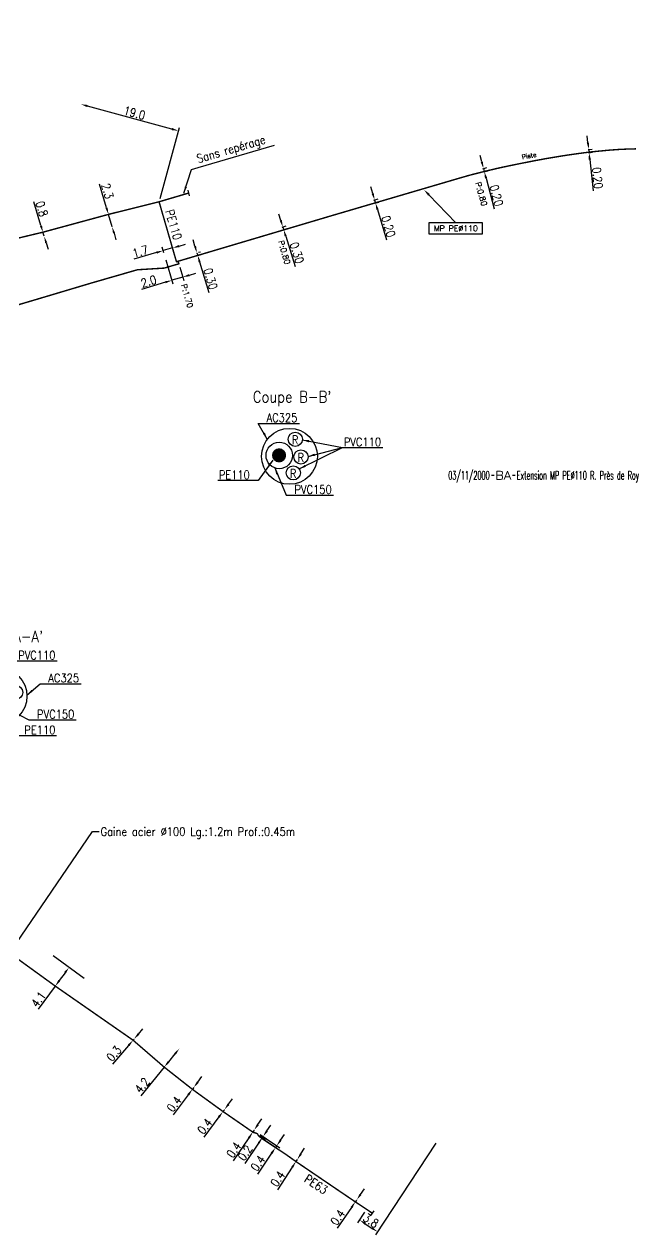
# Model space of a CAD drawing. Header units: millimetres. Extents: x 108000 to 109000, y 147000 to 148000.
# Drawn here: x 108626.6 to 108733.3, y 147555.3 to 147768.3 of the extents above; entities that cross this region are included whole.
import ezdxf
from ezdxf.enums import TextEntityAlignment as Align

# ---------------------------------------------------------------- set-up
doc = ezdxf.new("R2010")
doc.units = ezdxf.units.MM
doc.header["$PDMODE"] = 34
doc.layers.get('0').update_dxf_attribs({"linetype": 'CONTINUOUS'})
doc.layers.get('Defpoints').update_dxf_attribs({"linetype": 'CONTINUOUS'})
for name, color, linetype in [('G_120', 4, 'CONTINUOUS'), ('G_340', 7, 'CONTINUOUS'), ('G_400', 7, 'CONTINUOUS')]:
    doc.layers.add(name, color=color, linetype=linetype)
doc.styles.add('G_ROMANS', font='ROMANS.SHX', dxfattribs={"width": 0.75})
doc.styles.get("Standard").update_dxf_attribs({"font": 'romans.shx', "width": 0.85})
doc.linetypes.add('G_TYPB_PE', pattern='A,5,-0.3,["o",Standard,S=1.5,R=0,X=0,Y=-0.5],-1.65', length=6.95)
doc.dimstyles.get("Standard").update_dxf_attribs({"dimtxt": 1.5, "dimasz": 1.2, "dimexe": 0.625, "dimexo": 0.625, "dimgap": 0.25, "dimtad": 1, "dimdec": 1, "dimzin": 0, "dimdsep": 46, "dimtxsty": 'Standard', "dimcen": -0.5, "dimadec": 0, "dimazin": 0, "dimtfac": 1, "dimtdec": 1, "dimtmove": 0, "dimatfit": 3, "dimfxl": 0, "dimtolj": 1, "dimtzin": 0, "dimarcsym": 0})

# ---------------------------------------------------------------- blocks, each defined once
blk = doc.blocks.new('*D72')
at = {"layer": 'Defpoints', "color": 0, "linetype": 'Continuous', "transparency": 16777216}
for p in [(108671.39, 147732.35), (108671.48, 147731.86), (108672.27, 147732.11)]:
    blk.add_point(p, dxfattribs=at)
at = {"layer": 'G_120', "color": 0, "linetype": 'Continuous', "lineweight": -2, "transparency": 16777216}
for p, q in [((108671.76, 147733.73), (108671.4, 147734.87)), ((108671.98, 147732.54), (108672.71, 147732.77)), ((108672.07, 147732.05), (108672.86, 147732.3)), ((108672.12, 147732.58), (108672.27, 147732.11)), ((108672.63, 147730.97), (108674.31, 147725.64))]:
    blk.add_line(p, q, dxfattribs=at)
at = {"layer": 'G_120', "color": 0, "linetype": 'Continuous', "transparency": 16777216}
for points in [[(108671.95, 147733.79), (108671.57, 147733.67), (108672.12, 147732.58)], [(108672.82, 147731.03), (108672.44, 147730.91), (108672.27, 147732.11)]]:
    blk.add_solid(points, dxfattribs=at)
at = {"layer": 'G_120', "color": 0, "linetype": 'Continuous', "transparency": 16777216, "insert": (108674.6, 147728.03), "char_height": 1.5, "attachment_point": 5, "rotation": 287.5108}
blk.add_mtext('\\A1;0.30', dxfattribs=at)
blk = doc.blocks.new('*D73')
at = {"layer": 'Defpoints', "color": 0, "linetype": 'Continuous', "transparency": 16777216}
for p in [(108656.71, 147727.96), (108657, 147727.53), (108657.15, 147727.58)]:
    blk.add_point(p, dxfattribs=at)
at = {"layer": 'G_120', "color": 0, "linetype": 'Continuous', "lineweight": -2, "transparency": 16777216}
for p, q in [((108656.67, 147729.2), (108656.32, 147730.35)), ((108657.01, 147728.05), (108657.15, 147727.58)), ((108657.31, 147728.14), (108657.61, 147728.23)), ((108657.49, 147726.43), (108659.08, 147721.07)), ((108657.6, 147727.71), (108657.75, 147727.76))]:
    blk.add_line(p, q, dxfattribs=at)
at = {"layer": 'G_120', "color": 0, "linetype": 'Continuous', "transparency": 16777216}
for points in [[(108656.86, 147729.26), (108656.47, 147729.15), (108657.01, 147728.05)], [(108657.68, 147726.48), (108657.3, 147726.37), (108657.15, 147727.58)]]:
    blk.add_solid(points, dxfattribs=at)
at = {"layer": 'G_120', "color": 0, "linetype": 'Continuous', "transparency": 16777216, "insert": (108659.41, 147723.46), "char_height": 1.5, "attachment_point": 5, "rotation": 286.516}
blk.add_mtext('\\A1;0.30', dxfattribs=at)
blk = doc.blocks.new('*D74')
at = {"layer": 'Defpoints', "color": 0, "linetype": 'Continuous', "transparency": 16777216}
for p in [(108652.71, 147728.89), (108651.36, 147727.42), (108653.41, 147726.47)]:
    blk.add_point(p, dxfattribs=at)
at = {"layer": 'G_120', "color": 0, "linetype": 'Continuous', "lineweight": -2, "transparency": 16777216}
for p, q in [((108649.92, 147728.08), (108645.89, 147726.92)), ((108651.19, 147728.02), (108650.9, 147729.02)), ((108652.71, 147728.89), (108651.07, 147728.42)), ((108653.24, 147727.07), (108652.54, 147729.49)), ((108653.86, 147729.22), (108655.02, 147729.56))]:
    blk.add_line(p, q, dxfattribs=at)
at = {"layer": 'G_120', "color": 0, "linetype": 'Continuous', "transparency": 16777216}
for points in [[(108649.86, 147728.27), (108649.97, 147727.89), (108651.07, 147728.42)], [(108653.81, 147729.42), (108653.92, 147729.03), (108652.71, 147728.89)]]:
    blk.add_solid(points, dxfattribs=at)
at = {"layer": 'G_120', "color": 0, "linetype": 'Continuous', "transparency": 16777216, "insert": (108647.05, 147728.29), "char_height": 1.5, "attachment_point": 5, "rotation": 16.1405}
blk.add_mtext('\\A1;1.7', dxfattribs=at)
blk = doc.blocks.new('*D80')
at = {"layer": 'Defpoints', "color": 0, "linetype": 'Continuous', "transparency": 16777216}
for p in [(108725.2, 147746.15), (108725.28, 147745.59), (108725.99, 147745.67)]:
    blk.add_point(p, dxfattribs=at)
at = {"layer": 'G_120', "color": 0, "linetype": 'Continuous', "lineweight": -2, "transparency": 16777216}
for p, q in [((108725.8, 147747.42), (108725.67, 147748.61)), ((108725.82, 147746.21), (108726.55, 147746.29)), ((108725.91, 147745.66), (108726.61, 147745.73)), ((108725.93, 147746.22), (108725.99, 147745.67)), ((108726.12, 147744.47), (108726.72, 147738.92))]:
    blk.add_line(p, q, dxfattribs=at)
at = {"layer": 'G_120', "color": 0, "linetype": 'Continuous', "transparency": 16777216}
for points in [[(108726, 147747.44), (108725.6, 147747.4), (108725.93, 147746.22)], [(108726.32, 147744.49), (108725.92, 147744.45), (108725.99, 147745.67)]]:
    blk.add_solid(points, dxfattribs=at)
at = {"layer": 'G_120', "color": 0, "linetype": 'Continuous', "transparency": 16777216, "insert": (108727.48, 147741.21), "char_height": 1.5, "attachment_point": 5, "rotation": 276.1468}
blk.add_mtext('\\A1;0.20', dxfattribs=at)
blk = doc.blocks.new('*D81')
at = {"layer": 'Defpoints', "color": 0, "linetype": 'Continuous', "transparency": 16777216}
for p in [(108706.72, 147742.68), (108706.88, 147742.15), (108707.57, 147742.33)]:
    blk.add_point(p, dxfattribs=at)
at = {"layer": 'G_120', "color": 0, "linetype": 'Continuous', "lineweight": -2, "transparency": 16777216}
for p, q in [((108707.13, 147744.03), (108706.82, 147745.19)), ((108707.32, 147742.84), (108708.03, 147743.03)), ((108707.43, 147742.87), (108707.57, 147742.33)), ((108707.49, 147742.3), (108708.18, 147742.48)), ((108707.87, 147741.16), (108709.28, 147735.76))]:
    blk.add_line(p, q, dxfattribs=at)
at = {"layer": 'G_120', "color": 0, "linetype": 'Continuous', "transparency": 16777216}
for points in [[(108707.32, 147744.08), (108706.93, 147743.98), (108707.43, 147742.87)], [(108708.07, 147741.22), (108707.68, 147741.11), (108707.57, 147742.33)]]:
    blk.add_solid(points, dxfattribs=at)
at = {"layer": 'G_120', "color": 0, "linetype": 'Continuous', "transparency": 16777216, "insert": (108709.7, 147738.13), "char_height": 1.5, "attachment_point": 5, "rotation": 284.5956}
blk.add_mtext('\\A1;0.20', dxfattribs=at)
blk = doc.blocks.new('*D82')
at = {"layer": 'Defpoints', "color": 0, "linetype": 'Continuous', "transparency": 16777216}
for p in [(108687.55, 147737.11), (108687.68, 147736.58), (108688.43, 147736.8)]:
    blk.add_point(p, dxfattribs=at)
at = {"layer": 'G_120', "color": 0, "linetype": 'Continuous', "lineweight": -2, "transparency": 16777216}
for p, q in [((108687.93, 147738.48), (108687.58, 147739.63)), ((108688.15, 147737.29), (108688.87, 147737.51)), ((108688.27, 147737.33), (108688.43, 147736.8)), ((108688.28, 147736.76), (108689.03, 147736.98)), ((108688.77, 147735.65), (108690.37, 147730.3))]:
    blk.add_line(p, q, dxfattribs=at)
at = {"layer": 'G_120', "color": 0, "linetype": 'Continuous', "transparency": 16777216}
for points in [[(108688.12, 147738.53), (108687.73, 147738.42), (108688.27, 147737.33)], [(108688.96, 147735.71), (108688.58, 147735.59), (108688.43, 147736.8)]]:
    blk.add_solid(points, dxfattribs=at)
at = {"layer": 'G_120', "color": 0, "linetype": 'Continuous', "transparency": 16777216, "insert": (108690.7, 147732.69), "char_height": 1.5, "attachment_point": 5, "rotation": 286.6284}
blk.add_mtext('\\A1;0.20', dxfattribs=at)
blk = doc.blocks.new('GIS_MODF')
at = {"color": 0, "linetype": 'Continuous', "flags": 128}
for points in [[(-2.18, -0.01), (-1.68, -0.01)], [(1.52, -0.01), (2.02, -0.01)]]:
    blk.add_lwpolyline(points, dxfattribs=at)
at = {"color": 0, "linetype": 'Continuous', "width": 0.5}
blk.add_attdef('DATE', text='', height=1.5, dxfattribs=at).set_placement((-2.5, -0.8), align=Align.RIGHT)
at = {"color": 0, "linetype": 'Continuous', "width": 1.771291}
blk.add_attdef('USER', text='', height=1.5, dxfattribs=at).set_placement((-1.51, -0.8), (1.28, -0.8), align=Align.FIT)
at = {"color": 0, "linetype": 'Continuous', "width": 0.5}
blk.add_attdef('DESC', (2.29, -0.8), '', height=1.5, dxfattribs=at)
blk = doc.blocks.new('*D91')
at = {"layer": 'Defpoints', "color": 0, "linetype": 'Continuous', "transparency": 16777216}
for p in [(108634.52, 147602.32), (108634.52, 147602.32), (108632.09, 147599.02)]:
    blk.add_point(p, dxfattribs=at)
at = {"layer": 'G_120', "color": 0, "linetype": 'Continuous', "lineweight": -2, "transparency": 16777216}
for p, q in [((108633.81, 147601.36), (108632.8, 147599.99)), ((108632.09, 147599.02), (108629.1, 147594.97))]:
    blk.add_line(p, q, dxfattribs=at)
at = {"layer": 'G_120', "color": 0, "linetype": 'Continuous', "transparency": 16777216}
for points in [[(108633.65, 147601.48), (108633.97, 147601.24), (108634.52, 147602.32)], [(108632.64, 147600.11), (108632.96, 147599.87), (108632.09, 147599.02)]]:
    blk.add_solid(points, dxfattribs=at)
at = {"layer": 'G_120', "color": 0, "linetype": 'Continuous', "transparency": 16777216, "insert": (108629.12, 147596.69), "char_height": 1.5, "attachment_point": 5, "rotation": 53.5821}
blk.add_mtext('\\A1;4.1', dxfattribs=at)
blk = doc.blocks.new('*D92')
at = {"layer": 'Defpoints', "color": 0, "linetype": 'Continuous', "transparency": 16777216}
for p in [(108645.78, 147589.5), (108645.94, 147589.69), (108645.94, 147589.69)]:
    blk.add_point(p, dxfattribs=at)
at = {"layer": 'G_120', "color": 0, "linetype": 'Continuous', "lineweight": -2, "transparency": 16777216}
for p, q in [((108645.94, 147589.69), (108645.78, 147589.5)), ((108646.73, 147590.59), (108647.51, 147591.5)), ((108644.99, 147588.59), (108642.13, 147585.29))]:
    blk.add_line(p, q, dxfattribs=at)
at = {"layer": 'G_120', "color": 0, "linetype": 'Continuous', "transparency": 16777216}
for points in [[(108644.84, 147588.72), (108645.14, 147588.46), (108645.78, 147589.5)], [(108646.58, 147590.73), (108646.88, 147590.46), (108645.94, 147589.69)]]:
    blk.add_solid(points, dxfattribs=at)
at = {"layer": 'G_120', "color": 0, "linetype": 'Continuous', "transparency": 16777216, "insert": (108642.41, 147587.14), "char_height": 1.5, "attachment_point": 5, "rotation": 49.0921}
blk.add_mtext('\\A1;0.3', dxfattribs=at)
blk = doc.blocks.new('*D93')
at = {"layer": 'Defpoints', "color": 0, "linetype": 'Continuous', "transparency": 16777216}
for p in [(108653.91, 147588.02), (108653.91, 147588.02), (108651.26, 147584.76)]:
    blk.add_point(p, dxfattribs=at)
at = {"layer": 'G_120', "color": 0, "linetype": 'Continuous', "lineweight": -2, "transparency": 16777216}
for p, q in [((108653.15, 147587.09), (108652.02, 147585.69)), ((108651.26, 147584.76), (108647.15, 147579.69))]:
    blk.add_line(p, q, dxfattribs=at)
at = {"layer": 'G_120', "color": 0, "linetype": 'Continuous', "transparency": 16777216}
for points in [[(108653, 147587.21), (108653.31, 147586.96), (108653.91, 147588.02)], [(108651.86, 147585.82), (108652.17, 147585.56), (108651.26, 147584.76)]]:
    blk.add_solid(points, dxfattribs=at)
at = {"layer": 'G_120', "color": 0, "linetype": 'Continuous', "transparency": 16777216, "insert": (108647.37, 147581.55), "char_height": 1.5, "attachment_point": 5, "rotation": 50.9464}
blk.add_mtext('\\A1;4.2', dxfattribs=at)
blk = doc.blocks.new('G_340_07')
at = {"color": 0, "linetype": 'Continuous', "const_width": 0.25, "flags": 128}
blk.add_lwpolyline([(0, 0), (1.25, 0)], dxfattribs=at)
at = {"color": 0, "linetype": 'Continuous', "flags": 128}
blk.add_lwpolyline([(1.25, -0.5), (1.25, 0.5)], dxfattribs=at)
at = {"color": 0, "linetype": 'Continuous', "style": 'G_ROMANS', "width": 0.75, "flags": 3}
for tag, p in [('DEF_LEG', (0, -5)), ('DEF_COUP', (0, -7.5)), ('DEF_TYPE', (0, -10))]:
    blk.add_attdef(tag, text='', height=1.2, dxfattribs=at).set_placement(p, align=Align.MIDDLE)
blk = doc.blocks.new('*D100')
at = {"layer": 'Defpoints', "color": 0, "linetype": 'Continuous', "transparency": 16777216}
for p in [(108651.36, 147727.42), (108653.83, 147726.11), (108652.61, 147723.2)]:
    blk.add_point(p, dxfattribs=at)
at = {"layer": 'G_120', "color": 0, "linetype": 'Continuous', "lineweight": -2, "transparency": 16777216}
for p, q in [((108651.54, 147726.82), (108652.79, 147722.6)), ((108654.53, 147723.77), (108652.61, 147723.2)), ((108654.01, 147725.51), (108654.7, 147723.17)), ((108655.68, 147724.11), (108656.83, 147724.45)), ((108651.46, 147722.86), (108647.27, 147721.61))]:
    blk.add_line(p, q, dxfattribs=at)
at = {"layer": 'G_120', "color": 0, "linetype": 'Continuous', "transparency": 16777216}
for points in [[(108655.62, 147724.3), (108655.73, 147723.92), (108654.53, 147723.77)], [(108651.41, 147723.05), (108651.52, 147722.67), (108652.61, 147723.2)]]:
    blk.add_solid(points, dxfattribs=at)
at = {"layer": 'G_120', "color": 0, "linetype": 'Continuous', "transparency": 16777216, "insert": (108648.51, 147723.02), "char_height": 1.5, "attachment_point": 5, "rotation": 16.5477}
blk.add_mtext('\\A1;2.0', dxfattribs=at)
blk = doc.blocks.new('*D151')
at = {"layer": 'Defpoints', "color": 0, "linetype": 'Continuous', "transparency": 16777216}
for p in [(108699.37, 147571.89), (108686.85, 147559.75), (108688.8, 147555.79)]:
    blk.add_point(p, dxfattribs=at)
at = {"layer": 'G_340', "color": 0, "linetype": 'Continuous', "lineweight": -2, "transparency": 16777216}
for p, q in [((108699.03, 147571.37), (108688.45, 147555.26)), ((108686.51, 147559.23), (108685.28, 147557.35)), ((108686.62, 147557.21), (108687.79, 147556.44))]:
    blk.add_line(p, q, dxfattribs=at)
at = {"layer": 'G_340', "color": 0, "linetype": 'Continuous', "transparency": 16777216}
for points in [[(108686.73, 147557.38), (108686.51, 147557.05), (108685.62, 147557.87)], [(108687.9, 147556.61), (108687.68, 147556.28), (108688.8, 147555.79)]]:
    blk.add_solid(points, dxfattribs=at)
at = {"layer": 'G_340', "color": 0, "linetype": 'Continuous', "transparency": 16777216, "insert": (108687.61, 147557.76), "char_height": 1.5, "attachment_point": 5, "rotation": 326.7064}
blk.add_mtext('\\A1;3.8', dxfattribs=at)
blk = doc.blocks.new('*D152')
at = {"layer": 'Defpoints', "color": 0, "linetype": 'Continuous', "transparency": 16777216}
for p in [(108684.88, 147561.05), (108685.11, 147561.38), (108685.11, 147561.38)]:
    blk.add_point(p, dxfattribs=at)
at = {"layer": 'G_120', "color": 0, "linetype": 'Continuous', "lineweight": -2, "transparency": 16777216}
for p, q in [((108685.8, 147562.36), (108686.48, 147563.35)), ((108684.2, 147560.06), (108681.67, 147556.42)), ((108685.11, 147561.38), (108684.88, 147561.05))]:
    blk.add_line(p, q, dxfattribs=at)
at = {"layer": 'G_120', "color": 0, "linetype": 'Continuous', "transparency": 16777216}
for points in [[(108685.63, 147562.47), (108685.96, 147562.25), (108685.11, 147561.38)], [(108684.03, 147560.18), (108684.36, 147559.95), (108684.88, 147561.05)]]:
    blk.add_solid(points, dxfattribs=at)
at = {"layer": 'G_120', "color": 0, "linetype": 'Continuous', "transparency": 16777216, "insert": (108681.77, 147558.32), "char_height": 1.5, "attachment_point": 5, "rotation": 55.189}
blk.add_mtext('\\A1;0.4', dxfattribs=at)
blk = doc.blocks.new('*D153')
at = {"layer": 'Defpoints', "color": 0, "linetype": 'Continuous', "transparency": 16777216}
for p in [(108674.65, 147568.49), (108674.65, 147568.49), (108674.43, 147568.15)]:
    blk.add_point(p, dxfattribs=at)
at = {"layer": 'G_120', "color": 0, "linetype": 'Continuous', "lineweight": -2, "transparency": 16777216}
for p, q in [((108675.3, 147569.49), (108675.96, 147570.49)), ((108674.65, 147568.49), (108674.43, 147568.15)), ((108673.77, 147567.15), (108671.17, 147563.2))]:
    blk.add_line(p, q, dxfattribs=at)
at = {"layer": 'G_120', "color": 0, "linetype": 'Continuous', "transparency": 16777216}
for points in [[(108675.14, 147569.6), (108675.47, 147569.38), (108674.65, 147568.49)], [(108673.6, 147567.26), (108673.93, 147567.04), (108674.43, 147568.15)]]:
    blk.add_solid(points, dxfattribs=at)
at = {"layer": 'G_120', "color": 0, "linetype": 'Continuous', "transparency": 16777216, "insert": (108671.23, 147565.1), "char_height": 1.5, "attachment_point": 5, "rotation": 56.7064}
blk.add_mtext('\\A1;0.4', dxfattribs=at)
blk = doc.blocks.new('*D154')
at = {"layer": 'Defpoints', "color": 0, "linetype": 'Continuous', "transparency": 16777216}
for p in [(108667.53, 147573.09), (108667.64, 147573.25), (108668.65, 147572.56)]:
    blk.add_point(p, dxfattribs=at)
at = {"layer": 'G_120', "color": 0, "linetype": 'Continuous', "lineweight": -2, "transparency": 16777216}
for p, q in [((108668.05, 147572.73), (108669.06, 147572.05)), ((108668.16, 147572.9), (108669.17, 147572.21)), ((108668.65, 147572.56), (108668.54, 147572.4)), ((108669.33, 147573.56), (108670, 147574.55)), ((108667.86, 147571.41), (108665.41, 147567.79))]:
    blk.add_line(p, q, dxfattribs=at)
at = {"layer": 'G_120', "color": 0, "linetype": 'Continuous', "transparency": 16777216}
for points in [[(108669.16, 147573.67), (108669.49, 147573.44), (108668.65, 147572.56)], [(108667.7, 147571.52), (108668.03, 147571.29), (108668.54, 147572.4)]]:
    blk.add_solid(points, dxfattribs=at)
at = {"layer": 'G_120', "color": 0, "linetype": 'Continuous', "transparency": 16777216, "insert": (108665.47, 147569.67), "char_height": 1.5, "attachment_point": 5, "rotation": 55.7628}
blk.add_mtext('\\A1;0.2', dxfattribs=at)
blk = doc.blocks.new('*D155')
at = {"layer": 'Defpoints', "color": 0, "linetype": 'Continuous', "transparency": 16777216}
for p in [(108666.84, 147573.33), (108667.06, 147573.65), (108667.06, 147573.65)]:
    blk.add_point(p, dxfattribs=at)
at = {"layer": 'G_120', "color": 0, "linetype": 'Continuous', "lineweight": -2, "transparency": 16777216}
for p, q in [((108667.73, 147574.64), (108668.41, 147575.64)), ((108667.06, 147573.65), (108666.84, 147573.33)), ((108666.16, 147572.34), (108663.41, 147568.29))]:
    blk.add_line(p, q, dxfattribs=at)
at = {"layer": 'G_120', "color": 0, "linetype": 'Continuous', "transparency": 16777216}
for points in [[(108667.57, 147574.76), (108667.9, 147574.53), (108667.06, 147573.65)], [(108665.99, 147572.45), (108666.33, 147572.22), (108666.84, 147573.33)]]:
    blk.add_solid(points, dxfattribs=at)
at = {"layer": 'G_120', "color": 0, "linetype": 'Continuous', "transparency": 16777216, "insert": (108663.49, 147570.19), "char_height": 1.5, "attachment_point": 5, "rotation": 55.7612}
blk.add_mtext('\\A1;0.4', dxfattribs=at)
blk = doc.blocks.new('*D156')
at = {"layer": 'Defpoints', "color": 0, "linetype": 'Continuous', "transparency": 16777216}
for p in [(108667.99, 147572.53), (108668.22, 147572.86), (108671.05, 147570.93)]:
    blk.add_point(p, dxfattribs=at)
at = {"layer": 'G_120', "color": 0, "linetype": 'Continuous', "lineweight": -2, "transparency": 16777216}
for p, q in [((108668.74, 147572.51), (108671.57, 147570.58)), ((108671.73, 147571.92), (108672.41, 147572.91)), ((108668.51, 147572.18), (108671.35, 147570.25)), ((108671.05, 147570.93), (108670.83, 147570.6)), ((108670.15, 147569.61), (108667.66, 147565.94))]:
    blk.add_line(p, q, dxfattribs=at)
at = {"layer": 'G_120', "color": 0, "linetype": 'Continuous', "transparency": 16777216}
for points in [[(108669.99, 147569.72), (108670.32, 147569.49), (108670.83, 147570.6)], [(108671.56, 147572.03), (108671.9, 147571.81), (108671.05, 147570.93)]]:
    blk.add_solid(points, dxfattribs=at)
at = {"layer": 'G_120', "color": 0, "linetype": 'Continuous', "transparency": 16777216, "insert": (108667.74, 147567.84), "char_height": 1.5, "attachment_point": 5, "rotation": 55.7628}
blk.add_mtext('\\A1;0.4', dxfattribs=at)
blk = doc.blocks.new('*D157')
at = {"layer": 'Defpoints', "color": 0, "linetype": 'Continuous', "transparency": 16777216}
for p in [(108656.45, 147581.18), (108656.45, 147581.18), (108656.21, 147580.86)]:
    blk.add_point(p, dxfattribs=at)
at = {"layer": 'G_120', "color": 0, "linetype": 'Continuous', "lineweight": -2, "transparency": 16777216}
for p, q in [((108657.17, 147582.14), (108657.9, 147583.09)), ((108656.45, 147581.18), (108656.21, 147580.86)), ((108655.49, 147579.9), (108652.82, 147576.37))]:
    blk.add_line(p, q, dxfattribs=at)
at = {"layer": 'G_120', "color": 0, "linetype": 'Continuous', "transparency": 16777216}
for points in [[(108657.01, 147582.26), (108657.33, 147582.02), (108656.45, 147581.18)], [(108655.33, 147580.02), (108655.65, 147579.78), (108656.21, 147580.86)]]:
    blk.add_solid(points, dxfattribs=at)
at = {"layer": 'G_120', "color": 0, "linetype": 'Continuous', "transparency": 16777216, "insert": (108652.99, 147578.26), "char_height": 1.5, "attachment_point": 5, "rotation": 52.9384}
blk.add_mtext('\\A1;0.4', dxfattribs=at)
blk = doc.blocks.new('*D158')
at = {"layer": 'Defpoints', "color": 0, "linetype": 'Continuous', "transparency": 16777216}
for p in [(108661.59, 147576.95), (108661.84, 147577.27), (108661.84, 147577.27)]:
    blk.add_point(p, dxfattribs=at)
at = {"layer": 'G_120', "color": 0, "linetype": 'Continuous', "lineweight": -2, "transparency": 16777216}
for p, q in [((108662.56, 147578.22), (108663.28, 147579.18)), ((108661.84, 147577.27), (108661.59, 147576.95)), ((108660.87, 147575.99), (108658.2, 147572.45))]:
    blk.add_line(p, q, dxfattribs=at)
at = {"layer": 'G_120', "color": 0, "linetype": 'Continuous', "transparency": 16777216}
for points in [[(108660.71, 147576.11), (108661.03, 147575.87), (108661.59, 147576.95)], [(108662.4, 147578.34), (108662.72, 147578.1), (108661.84, 147577.27)]]:
    blk.add_solid(points, dxfattribs=at)
at = {"layer": 'G_120', "color": 0, "linetype": 'Continuous', "transparency": 16777216, "insert": (108658.38, 147574.35), "char_height": 1.5, "attachment_point": 5, "rotation": 52.9384}
blk.add_mtext('\\A1;0.4', dxfattribs=at)
blk = doc.blocks.new('*D357')
at = {"layer": 'Defpoints', "color": 0, "linetype": 'Continuous', "transparency": 16777216}
for p in [(108641.45, 147734.8), (108642.09, 147732.64), (108642.09, 147732.64)]:
    blk.add_point(p, dxfattribs=at)
at = {"layer": 'G_120', "color": 0, "linetype": 'Continuous', "lineweight": -2, "transparency": 16777216}
for p, q in [((108641.11, 147735.95), (108639.87, 147740.14)), ((108642.09, 147732.64), (108641.45, 147734.8)), ((108642.43, 147731.49), (108642.77, 147730.34))]:
    blk.add_line(p, q, dxfattribs=at)
at = {"layer": 'G_120', "color": 0, "linetype": 'Continuous', "transparency": 16777216}
for points in [[(108641.3, 147736.01), (108640.92, 147735.89), (108641.45, 147734.8)], [(108642.62, 147731.55), (108642.24, 147731.43), (108642.09, 147732.64)]]:
    blk.add_solid(points, dxfattribs=at)
at = {"layer": 'G_120', "color": 0, "linetype": 'Continuous', "transparency": 16777216, "insert": (108641.27, 147738.9), "char_height": 1.5, "attachment_point": 5, "rotation": 286.5012}
blk.add_mtext('\\A1;2.3', dxfattribs=at)
blk = doc.blocks.new('*D358')
at = {"layer": 'Defpoints', "color": 0, "linetype": 'Continuous', "transparency": 16777216}
for p in [(108636.6, 147754.18), (108636.6, 147754.18), (108650.35, 147737.02)]:
    blk.add_point(p, dxfattribs=at)
at = {"layer": 'G_120', "color": 0, "linetype": 'Continuous', "lineweight": -2, "transparency": 16777216}
for p, q in [((108652.6, 147749.82), (108637.76, 147753.87)), ((108650.52, 147737.62), (108653.92, 147750.11))]:
    blk.add_line(p, q, dxfattribs=at)
at = {"layer": 'G_120', "color": 0, "linetype": 'Continuous', "transparency": 16777216}
for points in [[(108637.81, 147754.06), (108637.71, 147753.67), (108636.6, 147754.18)], [(108652.65, 147750.01), (108652.55, 147749.63), (108653.76, 147749.5)]]:
    blk.add_solid(points, dxfattribs=at)
at = {"layer": 'G_120', "color": 0, "linetype": 'Continuous', "transparency": 16777216, "insert": (108646.03, 147752.65), "char_height": 1.5, "attachment_point": 5, "rotation": 344.7449}
blk.add_mtext('\\A1;19.0', dxfattribs=at)
blk = doc.blocks.new('*D361')
at = {"layer": 'Defpoints', "color": 0, "linetype": 'Continuous', "transparency": 16777216}
for p in [(108629.92, 147731.67), (108630.14, 147730.95), (108630.14, 147730.95)]:
    blk.add_point(p, dxfattribs=at)
at = {"layer": 'G_120', "color": 0, "linetype": 'Continuous', "lineweight": -2, "transparency": 16777216}
for p, q in [((108629.57, 147732.82), (108628.29, 147737)), ((108630.14, 147730.95), (108629.92, 147731.67)), ((108630.49, 147729.8), (108630.84, 147728.66))]:
    blk.add_line(p, q, dxfattribs=at)
at = {"layer": 'G_120', "color": 0, "linetype": 'Continuous', "transparency": 16777216}
for points in [[(108629.76, 147732.87), (108629.38, 147732.76), (108629.92, 147731.67)], [(108630.68, 147729.86), (108630.3, 147729.75), (108630.14, 147730.95)]]:
    blk.add_solid(points, dxfattribs=at)
at = {"layer": 'G_120', "color": 0, "linetype": 'Continuous', "transparency": 16777216, "insert": (108629.71, 147735.77), "char_height": 1.5, "attachment_point": 5, "rotation": 287.058}
blk.add_mtext('\\A1;0.8', dxfattribs=at)
blk = doc.blocks.new("CoupeBB'")
at = {"layer": 'G_120', "linetype": 'Continuous'}
blk.add_hatch(color=256, dxfattribs=at).paths.add_polyline_path([(108577.26, 147763.92, 1), (108577.26, 147761.42, 1)])
at = {"layer": 'G_400'}
for centre, radius in [((108579.09, 147762.5), 4.92), ((108580.11, 147765.51), 1.25), ((108577.3, 147762.66), 2.33), ((108581.11, 147762.4), 1.25), ((108579.76, 147759.59), 1.25)]:
    blk.add_circle(centre, radius, dxfattribs=at)
at = {"layer": 'G_120', "linetype": 'Continuous', "insert": (108572.12, 147758.5), "char_height": 1.5, "attachment_point": 9}
blk.add_mtext('\\A1;PE110', dxfattribs=at)
at = {"layer": 'G_400', "linetype": 'Continuous', "width": 0.85}
blk.add_text("Coupe B-B'", height=2, dxfattribs=at).set_placement((108579.56, 147772.97), align=Align.MIDDLE_CENTER)
for p in [(108579.52, 147764.65), (108580.52, 147761.54), (108579.17, 147758.72)]:
    blk.add_text('R', height=1.5, dxfattribs=at).set_placement(p)
at = {"layer": 'G_400', "linetype": 'Continuous', "char_height": 1.5, "attachment_point": 7}
for s, insert in [('\\A1;AC325', (108575.06, 147768.54)), ('\\A1;PVC110', (108588.65, 147764.28)), ('\\A1;PVC150', (108579.96, 147755.92))]:
    blk.add_mtext(s, dxfattribs=dict(at, insert=insert))
at = {"layer": 'G_120', "linetype": 'Continuous', "annotation_type": 0, "has_hookline": 1, "hookline_direction": 1, "text_width": 5.65}
blk.add_leader([(108576.17, 147761.83), (108573.57, 147758.25), (108572.37, 147758.25)], dimstyle='Standard', dxfattribs=at)
at = {"layer": 'G_400', "linetype": 'Continuous', "annotation_type": 0, "has_hookline": 1, "hookline_direction": 0}
for points, text_width in [([(108575.19, 147765.51), (108573.61, 147768.29), (108574.81, 147768.29)], 5.77), ([(108581.35, 147765.38), (108588.4, 147764.03)], 6.86), ([(108576.49, 147760.47), (108578.51, 147755.67), (108579.71, 147755.67)], 6.86)]:
    blk.add_leader(points, dimstyle='Standard', dxfattribs=dict(at, text_width=text_width))
at = {"layer": 'G_400', "linetype": 'Continuous'}
for points in [[(108580.8, 147760.28), (108588.4, 147764.03)], [(108582.36, 147762.49), (108588.4, 147764.03)]]:
    blk.add_leader(points, dimstyle='Standard', dxfattribs=at)
blk = doc.blocks.new("coupeAA'")
at = {"layer": 'G_120', "linetype": 'G_TYPB_PE'}
blk.add_hatch(color=256, dxfattribs=at).paths.add_polyline_path([(108466.83, 147641.89, 1), (108469.33, 147641.89, 1)])
at = {"layer": 'G_400'}
for centre, radius in [((108468.25, 147643.72), 4.92), ((108468.35, 147645.75), 1.25), ((108465.24, 147644.74), 1.25), ((108471.17, 147644.39), 1.25), ((108468.09, 147641.93), 2.33)]:
    blk.add_circle(centre, radius, dxfattribs=at)
at = {"layer": 'G_120', "linetype": 'Continuous', "insert": (108472.7, 147637.03), "char_height": 1.5, "attachment_point": 7}
blk.add_mtext('\\A1;PE110', dxfattribs=at)
at = {"layer": 'G_400', "linetype": 'Continuous', "width": 0.85}
blk.add_text("Coupe A-A'", height=2, dxfattribs=at).set_placement((108469.32, 147654.22), align=Align.MIDDLE_CENTER)
for p in [(108464.65, 147643.87), (108467.76, 147644.88), (108470.58, 147643.53)]:
    blk.add_text('R', height=1.5, dxfattribs=at).set_placement(p)
at = {"layer": 'G_400', "linetype": 'Continuous', "char_height": 1.5, "attachment_point": 7}
for s, insert in [('\\A1;PVC110', (108471.63, 147650.18)), ('\\A1;AC325', (108476.93, 147646.17)), ('\\A1;PVC150', (108474.94, 147639.79))]:
    blk.add_mtext(s, dxfattribs=dict(at, insert=insert))
at = {"layer": 'G_120', "linetype": 'Continuous', "annotation_type": 0, "has_hookline": 1, "hookline_direction": 0, "text_width": 5.65}
blk.add_leader([(108468.79, 147640.8), (108471.25, 147636.78), (108472.45, 147636.78)], dimstyle='Standard', dxfattribs=at)
at = {"layer": 'G_400', "linetype": 'Continuous', "annotation_type": 0, "has_hookline": 1, "hookline_direction": 0}
for points, text_width in [([(108465.62, 147645.93), (108470.18, 147649.93), (108471.38, 147649.93)], 6.86), ([(108473.17, 147643.89), (108475.48, 147645.92), (108476.68, 147645.92)], 5.77), ([(108470.31, 147641.22), (108473.49, 147639.54), (108474.69, 147639.54)], 6.86)]:
    blk.add_leader(points, dimstyle='Standard', dxfattribs=dict(at, text_width=text_width))
at = {"layer": 'G_400', "linetype": 'Continuous'}
for points in [[(108469.15, 147646.71), (108470.18, 147649.93)], [(108471.24, 147645.64), (108470.18, 147649.93)]]:
    blk.add_leader(points, dimstyle='Standard', dxfattribs=at)

msp = doc.modelspace()

# ---------------------------------------------------------------- linework, layer by layer
at = {"layer": 'G_120', "linetype": 'G_TYPB_PE', "const_width": 0.25, "flags": 128}
for points in [[(108438, 147768.14), (108438, 147768.14), (108441.98, 147766.89), (108446.81, 147765.46), (108456.99, 147762.6), (108473.24, 147757.92), (108488.27, 147753.61), (108508.14, 147748.3), (108535.08, 147740.41), (108548.04, 147736.79), (108552.52, 147735.52), (108563.43, 147732.42), (108578.57, 147728.48), (108594.68, 147726.34), (108601.45, 147726.74), (108602.2, 147726.78), (108602.51, 147726.77), (108611.1, 147727.16), (108629.92, 147731.67), (108641.45, 147734.8), (108650.35, 147737.02), (108654.39, 147738.21)], [(108844.23, 147677.76), (108843.56, 147678.65), (108843.03, 147679.36), (108843.03, 147679.36), (108837.99, 147685.45), (108826.49, 147694.12), (108823.83, 147696.37), (108821.47, 147698.26), (108818.02, 147700.86), (108797.58, 147716.78), (108790.51, 147722.16), (108783.83, 147727.21), (108783.73, 147727.28), (108783.67, 147727.33), (108783.61, 147727.38), (108783.55, 147727.42), (108783.53, 147727.44), (108783.43, 147727.52), (108783.41, 147727.54), (108783.37, 147727.56), (108783.23, 147727.66), (108782.44, 147728.25), (108781.64, 147728.84), (108780.86, 147729.43), (108780.07, 147730), (108779.26, 147730.57), (108778.46, 147731.12), (108777.64, 147731.68), (108776.83, 147732.24), (108776.01, 147732.78), (108775.19, 147733.34), (108773.43, 147734.47), (108771.65, 147735.58), (108769.86, 147736.66), (108768.05, 147737.69), (108766.22, 147738.69), (108764.37, 147739.62), (108762.5, 147740.53), (108760.61, 147741.35), (108758.69, 147742.13), (108756.76, 147742.85), (108756.08, 147743.08), (108755.4, 147743.31), (108754.72, 147743.52), (108754.03, 147743.71), (108753.32, 147743.92), (108752.63, 147744.12), (108751.94, 147744.29), (108751.24, 147744.46), (108750.52, 147744.63), (108749.82, 147744.8), (108748.48, 147745.08), (108747.11, 147745.34), (108745.75, 147745.56), (108744.39, 147745.76), (108743.02, 147745.93), (108741.64, 147746.07), (108740.27, 147746.19), (108738.89, 147746.27), (108737.5, 147746.33), (108736.13, 147746.36), (108734.47, 147746.34), (108732.81, 147746.3), (108731.15, 147746.22), (108729.5, 147746.1), (108727.82, 147745.94), (108726.17, 147745.78), (108724.51, 147745.56), (108722.85, 147745.33), (108721.19, 147745.08), (108719.53, 147744.8), (108718.97, 147744.71), (108718.42, 147744.62), (108717.86, 147744.51), (108717.3, 147744.41), (108716.76, 147744.31), (108716.19, 147744.2), (108715.07, 147743.98), (108714.51, 147743.87), (108713.96, 147743.76), (108712.91, 147743.55), (108711.85, 147743.33), (108710.81, 147743.11), (108709.77, 147742.88), (108708.73, 147742.63), (108707.69, 147742.39), (108706.66, 147742.12), (108705.62, 147741.86), (108704.61, 147741.59), (108703.09, 147741.15), (108703.09, 147741.15), (108703.09, 147741.15), (108703.09, 147741.15), (108703.09, 147741.15), (108703.09, 147741.15), (108703.09, 147741.15), (108680.86, 147734.62), (108653.41, 147726.47), (108650.35, 147737.02), (108650.35, 147737.02)], [(108653.7, 147726.55), (108653.83, 147726.11), (108653.83, 147726.11), (108653.83, 147726.11), (108653.2, 147725.92), (108652.67, 147725.77), (108651.73, 147725.49), (108651.24, 147725.35), (108651.24, 147725.35), (108646.54, 147725.06), (108646.54, 147725.06), (108638.42, 147722.72), (108630.72, 147720.42), (108625.4, 147718.84), (108621.66, 147717.93), (108614.63, 147716.84), (108609.59, 147716.39), (108603.53, 147716.12), (108598.09, 147716.24), (108593.23, 147716.35), (108588.97, 147716.69), (108586.32, 147716.9), (108583.5, 147717.3)]]:
    msp.add_lwpolyline(points, dxfattribs=at)
at = {"layer": 'G_120', "linetype": 'Continuous'}
msp.add_lwpolyline([(108697.83, 147738.24), (108702.53, 147733.32)], dxfattribs=at)
msp.add_lwpolyline([(108707.25, 147733.32), (108697.8, 147733.32), (108697.8, 147731.38), (108707.25, 147731.38)], close=True, dxfattribs=at)
at = {"layer": 'G_120', "linetype": 'G_TYPB_PE', "flags": 128}
msp.add_lwpolyline([(108558.53, 147649.22, 0.25, 0.25, 0), (108563.78, 147645.57, 0.25, 0.25, 0), (108571.92, 147640.12, 0.25, 0.25, 0), (108571.92, 147640.12, 0.25, 0.25, 0), (108577.86, 147636.6, 0.25, 0.25, 0), (108585.61, 147631.33, 0.25, 0.25, 0), (108585.73, 147630.28, 0.25, 0.25, 0), (108589.74, 147627.44, 0.25, 0.25, 0), (108590.94, 147627.79, 0.25, 0.25, 0), (108602.89, 147619.67, 0.25, 0.25, 0), (108616.28, 147610.47, 0.25, 0.25, 0), (108632.09, 147599.02, 0.25, 0.25, 0), (108645.78, 147589.5, 0.25, 0.25, 0), (108651.26, 147584.76, 0.25, 0.25, 0), (108656.21, 147580.86, 0.25, 0.25, 0), (108661.6, 147576.95, 0.25, 0.25, 0), (108666.84, 147573.33, 0.25, 0.25, 0), (108666.84, 147573.33, 0, 0, 0)], format="xyseb", dxfattribs=at)
at = {"layer": 'G_120', "color": 4, "linetype": 'Continuous', "flags": 128}
msp.add_lwpolyline([(108637.2, 147600.34), (108631.74, 147604.37)], dxfattribs=at)
at = {"layer": 'G_120', "linetype": 'G_TYPB_PE', "const_width": 0.25, "flags": 128}
msp.add_lwpolyline([(108666.84, 147573.33), (108666.84, 147573.33, 1.423082), (108666.84, 147573.33, 0.101807), (108667.04, 147573.25, 0.215316), (108667.04, 147573.25, -35.520348), (108667.04, 147573.25, -0.071722), (108667.53, 147573.09, -0.118432), (108667.53, 147573.09, -0.147872), (108667.75, 147572.88, 0.161669), (108668.01, 147572.52), (108672.65, 147569.41), (108674.43, 147568.15), (108684.88, 147561.05), (108686.85, 147559.75)], format="xyb", dxfattribs=at)
at = {"layer": 'G_120', "linetype": 'Continuous'}
msp.add_solid([(108697.68, 147738.09), (108696.96, 147739.14), (108697.98, 147738.38)], dxfattribs=at)

# ---------------------------------------------------------------- block references
at = {"layer": 'G_120', "color": 7, "linetype": 'Continuous'}
for name, p in [("CoupeBB'", (94.2, -70.27)), ("coupeAA'", (153.94, 6.31))]:
    msp.add_blockref(name, p, dxfattribs=at)
ref = msp.add_blockref('GIS_MODF', (108711, 147688.94), dxfattribs=at)
ref.add_attrib('DATE', '03/11/2000', dxfattribs={"layer": '0', "color": 0, "linetype": 'Continuous', "height": 1.5, "width": 0.5}).set_placement((108708.5, 147688.14), align=Align.RIGHT)
ref.add_attrib('USER', 'BA', dxfattribs={"layer": '0', "color": 0, "linetype": 'Continuous', "height": 1.5, "width": 1.025485}).set_placement((108709.49, 147688.14), (108712.28, 147688.14), align=Align.FIT)
ref.add_attrib('DESC', 'Extension MP PE%%C110 R. Près de Roy', (108713.29, 147688.14), dxfattribs={"layer": '0', "color": 0, "linetype": 'Continuous', "height": 1.5, "width": 0.5})
at = {"layer": 'G_340'}
for p, rotation in [((108654.39, 147738.21), 16.42148539545247), ((108686.85, 147559.75), 325.545101778764)]:
    msp.add_blockref('G_340_07', p, dxfattribs=dict(at, rotation=rotation))

# ---------------------------------------------------------------- texts
at = {"layer": 'G_120', "linetype": 'Continuous'}
for s, height, rotation, p in [('Piste', 0.79, 10.0652, (108715.45, 147745.13)), ('P:0.80', 1, 286.0268, (108707.03, 147738.4)), ('P:0.80', 1, 286.0268, (108672.39, 147728.12)), ('P:1.70', 1, 286.0268, (108655.28, 147720.47))]:
    msp.add_text(s, height=height, rotation=rotation, dxfattribs=at).set_placement(p, align=Align.MIDDLE)
at = {"layer": 'G_120', "linetype": 'Continuous', "width": 0.85}
msp.add_text('PE110', height=1.5, rotation=286.1685, dxfattribs=at).set_placement((108651.42, 147735.41))
at = {"layer": 'G_120', "linetype": 'Continuous'}
msp.add_text('MP PE%%C110', height=1, dxfattribs=at).set_placement((108702.56, 147732.34), align=Align.MIDDLE)
at = {"layer": 'G_120', "linetype": 'Continuous', "width": 0.85}
msp.add_text('PE63', height=1.5, rotation=326.4121, dxfattribs=at).set_placement((108676.14, 147565.35), align=Align.MIDDLE_LEFT)
at = {"layer": 'G_340', "linetype": 'Continuous', "insert": (108657.38, 147743.34), "char_height": 1.5, "attachment_point": 7, "rotation": 16.3678}
msp.add_mtext('\\A1;Sans repérage', dxfattribs=at)
at = {"layer": 'G_400', "linetype": 'Continuous', "insert": (108640.07, 147626.95), "char_height": 1.5, "attachment_point": 1}
msp.add_mtext('\\A1;Gaine acier %%c100 Lg.:1.2m Prof.:0.45m', dxfattribs=at)

# ---------------------------------------------------------------- dimensions: what is measured, and where the dimension line sits
at = {"layer": 'G_120', "linetype": 'Continuous'}
for base, p1, p2, angle, text, picture, middle in [((108636.6, 147754.18), (108650.35, 147737.02), (108636.6, 147754.18), 344.7449, '19.0', '*D358', (108645.77, 147751.68)), ((108725.99, 147745.67), (108725.2, 147746.15), (108725.28, 147745.59), 276.1468, '0.20', '*D80', (108726.48, 147741.1)), ((108707.57, 147742.33), (108706.72, 147742.68), (108706.88, 147742.15), 284.5956, '0.20', '*D81', (108708.73, 147737.88)), ((108688.43, 147736.8), (108687.55, 147737.11), (108687.68, 147736.58), 286.6284, '0.20', '*D82', (108689.74, 147732.4)), ((108672.27, 147732.11), (108671.39, 147732.35), (108671.48, 147731.86), 287.5108, '0.30', '*D72', (108673.65, 147727.73)), ((108657.15, 147727.58), (108656.71, 147727.96), (108657, 147727.53), 286.516, '0.30', '*D73', (108658.45, 147723.17)), ((108652.71, 147728.89), (108651.36, 147727.42), (108653.41, 147726.47), 16.1405, '1.7', '*D74', (108647.33, 147727.33))]:
    dim = msp.add_linear_dim(base=base, p1=p1, p2=p2, angle=angle, text=text, dimstyle='Standard', dxfattribs=at)
    dim.commit()
    dim.dimension.update_dxf_attribs({"geometry": picture, "text_midpoint": middle, "dimtype": 160})
for base, p1, p2, angle, picture, middle, dimtype in [((108642.09, 147732.64), (108641.45, 147734.8), (108642.09, 147732.64), 106.5012, '*D357', (108640.32, 147738.62), 160), ((108630.14, 147730.95), (108629.92, 147731.67), (108630.14, 147730.95), 107.058, '*D361', (108628.75, 147735.48), 160), ((108652.61, 147723.2), (108653.83, 147726.11), (108651.36, 147727.42), 16.5477, '*D100', (108648.79, 147722.06), 160), ((108634.52, 147602.32), (108632.09, 147599.02), (108634.52, 147602.32), 53.5821, '*D91', (108629.93, 147596.1), 161), ((108645.94, 147589.69), (108645.78, 147589.5), (108645.94, 147589.69), 49.0921, '*D92', (108643.17, 147586.49), 161), ((108653.91, 147588.02), (108651.26, 147584.76), (108653.91, 147588.02), 50.9464, '*D93', (108648.15, 147580.92), 161), ((108656.45, 147581.18), (108656.21, 147580.86), (108656.45, 147581.18), 232.9384, '*D157', (108653.79, 147577.65), 160), ((108661.84, 147577.27), (108661.59, 147576.95), (108661.84, 147577.27), 232.9384, '*D158', (108659.17, 147573.74), 160), ((108667.06, 147573.65), (108666.84, 147573.33), (108667.06, 147573.65), 235.7612, '*D155', (108664.32, 147569.63), 160), ((108668.65, 147572.56), (108667.53, 147573.09), (108667.64, 147573.25), 235.7628, '*D154', (108666.3, 147569.1), 160), ((108671.05, 147570.93), (108667.99, 147572.53), (108668.22, 147572.86), 235.7628, '*D156', (108668.57, 147567.28), 160), ((108674.65, 147568.49), (108674.43, 147568.15), (108674.65, 147568.49), 236.7064, '*D153', (108672.06, 147564.55), 160), ((108685.11, 147561.38), (108684.88, 147561.05), (108685.11, 147561.38), 235.189, '*D152', (108682.59, 147557.75), 160)]:
    dim = msp.add_linear_dim(base=base, p1=p1, p2=p2, angle=angle, dimstyle='Standard', dxfattribs=at)
    dim.commit()
    dim.dimension.update_dxf_attribs({"geometry": picture, "text_midpoint": middle, "dimtype": dimtype})
at = {"layer": 'G_340', "linetype": 'Continuous'}
dim = msp.add_linear_dim(base=(108688.8, 147555.79), p1=(108686.85, 147559.75), p2=(108699.37, 147571.89), angle=146.7064, dimstyle='Standard', dxfattribs=at)
dim.commit()
dim.dimension.update_dxf_attribs({"geometry": '*D151', "text_midpoint": (108687.06, 147556.92), "dimtype": 160})

# ---------------------------------------------------------------- leaders
at = {"layer": 'G_340', "linetype": 'Continuous', "annotation_type": 0, "has_hookline": 1, "hookline_direction": 0, "text_width": 13.78, "horizontal_direction": (0.959472, 0.281802, 0)}
msp.add_leader([(108654.71, 147738.52), (108656.06, 147742.69), (108657.21, 147743.03)], dimstyle='Standard', dxfattribs=at)
at = {"layer": 'G_400', "linetype": 'Continuous', "annotation_type": 0, "has_hookline": 1, "hookline_direction": 0, "text_width": 38.74}
msp.add_leader([(108624.31, 147605.25), (108638.62, 147626.2), (108639.82, 147626.2)], dimstyle='Standard', override={"dimgap": 0.25, "dimtad": 0}, dxfattribs=at)

doc.saveas('drawing.dxf')
